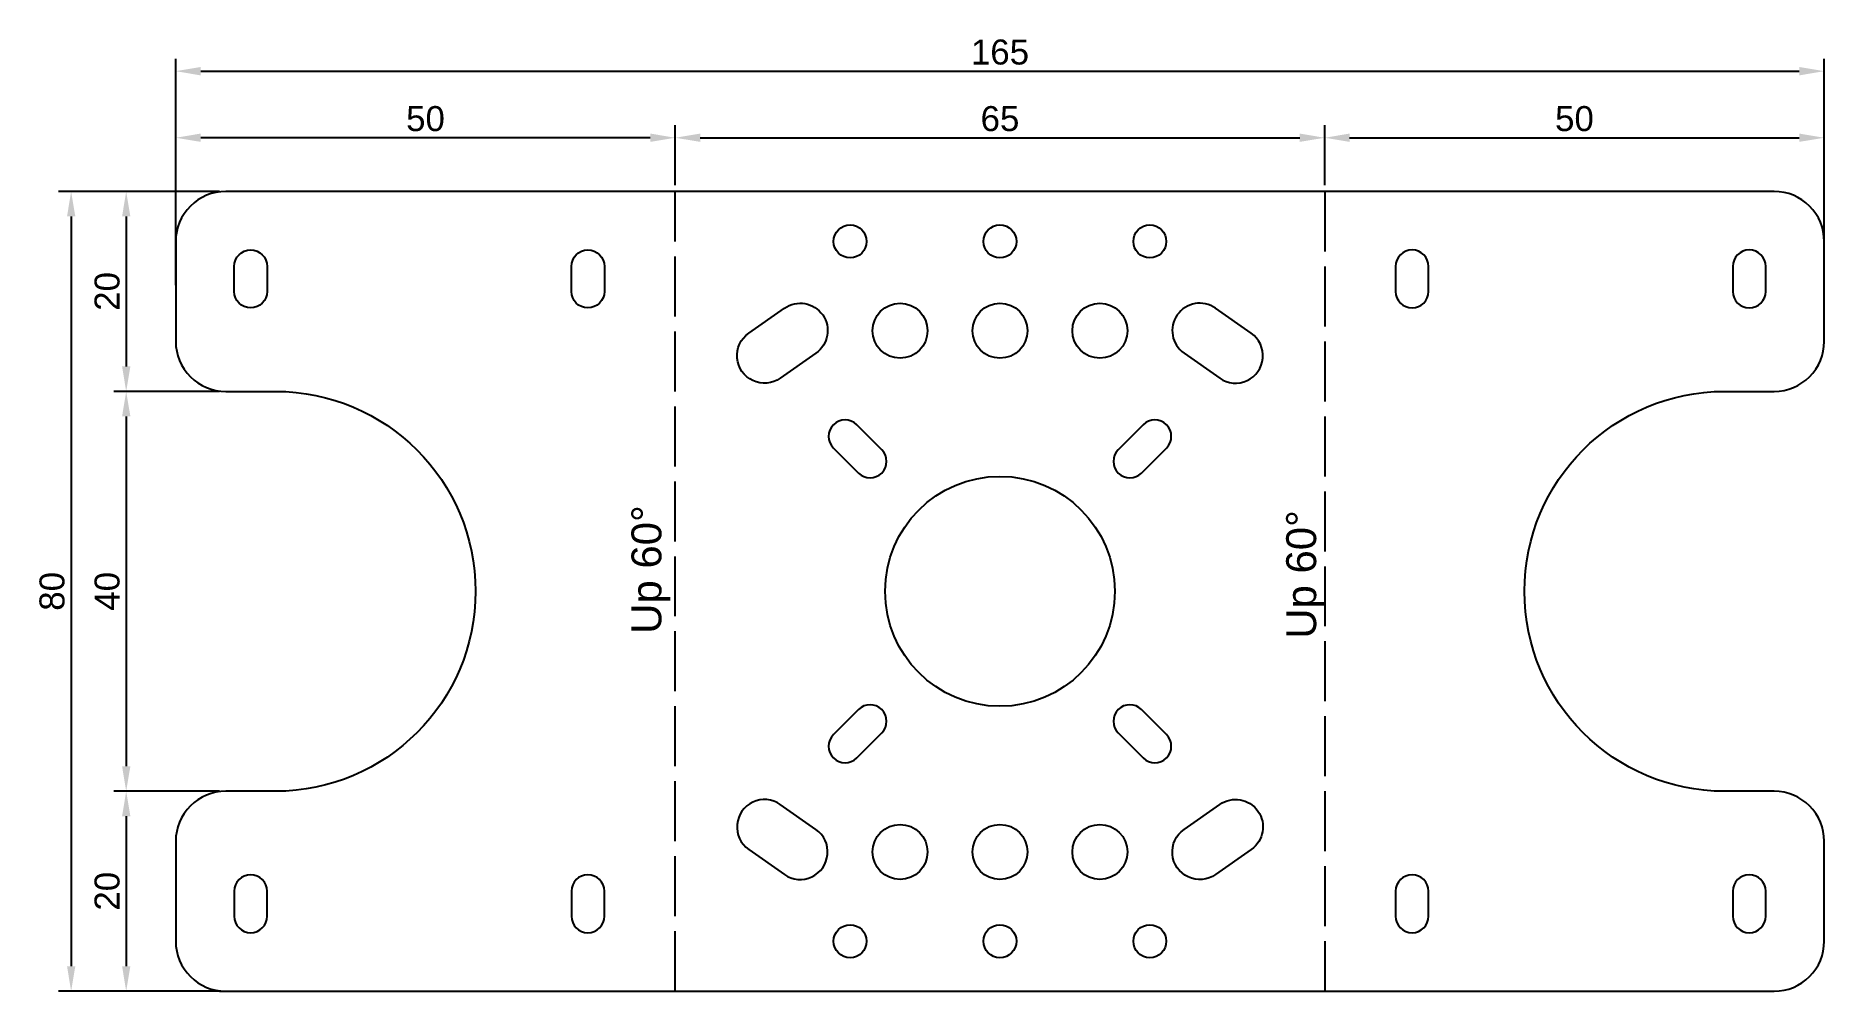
# Model space of a CAD drawing. Header units: millimetres. Extents: x -97 to 83, y -40 to 56.
import ezdxf

# ---------------------------------------------------------------- set-up
doc = ezdxf.new("R2010")
doc.units = ezdxf.units.MM
doc.linetypes.add('ACAD_ISO02W100', pattern=[15, 12, -3])
doc.layers.add('BORDER', color=7, linetype='Continuous')
doc.layers.add('Izmeri', color=1, linetype='Continuous', lineweight=25)
doc.styles.get("Standard").update_dxf_attribs({"font": 'arial.ttf'})
doc.dimstyles.new('ISO-25', dxfattribs={"dimtxt": 2.5, "dimasz": 2.5, "dimexe": 1.25, "dimexo": 0.625, "dimtad": 1, "dimtxsty": 'Standard', "dimcen": 2.5, "dimadec": 0, "dimazin": 0, "dimtfac": 1, "dimtmove": 0, "dimatfit": 3, "dimfxl": 1, "dimarcsym": 0})

# ---------------------------------------------------------------- blocks, each defined once
blk = doc.blocks.new('*D20')
at = {"layer": 'Defpoints', "color": 0}
for p in [(-77.5, 40), (-92.97, -40), (-77.5, -40)]:
    blk.add_point(p, dxfattribs=at)
at = {"layer": 'Izmeri', "color": 0, "lineweight": -2}
for p, q in [((-78.12, 40), (-94.22, 40)), ((-92.97, 37.5), (-92.97, -37.5)), ((-78.12, -40), (-94.22, -40))]:
    blk.add_line(p, q, dxfattribs=at)
at = {"layer": 'Izmeri', "color": 0}
for points in [[(-92.55, 37.5), (-93.38, 37.5), (-92.97, 40)], [(-93.38, -37.5), (-92.55, -37.5), (-92.97, -40)]]:
    blk.add_solid(points, dxfattribs=at)
at = {"layer": 'Izmeri', "color": 0, "insert": (-94.87, 0), "char_height": 2.5, "attachment_point": 5, "rotation": 90}
blk.add_mtext('80', dxfattribs=at)
blk = doc.blocks.new('*D21')
at = {"layer": 'Defpoints', "color": 0}
for p in [(-77.5, 40), (-87.46, 20), (-77.5, 20)]:
    blk.add_point(p, dxfattribs=at)
at = {"layer": 'Izmeri', "color": 0, "lineweight": -2}
for p, q in [((-78.12, 40), (-88.71, 40)), ((-87.46, 37.5), (-87.46, 22.5)), ((-78.12, 20), (-88.71, 20))]:
    blk.add_line(p, q, dxfattribs=at)
at = {"layer": 'Izmeri', "color": 0}
for points in [[(-87.04, 37.5), (-87.87, 37.5), (-87.46, 40)], [(-87.87, 22.5), (-87.04, 22.5), (-87.46, 20)]]:
    blk.add_solid(points, dxfattribs=at)
at = {"layer": 'Izmeri', "color": 0, "insert": (-89.36, 30), "char_height": 2.5, "attachment_point": 5, "rotation": 90}
blk.add_mtext('20', dxfattribs=at)
blk = doc.blocks.new('*D22')
at = {"layer": 'Defpoints', "color": 0}
for p in [(-77.5, 20), (-87.46, -20), (-77.5, -20)]:
    blk.add_point(p, dxfattribs=at)
at = {"layer": 'Izmeri', "color": 0, "lineweight": -2}
for p, q in [((-78.12, 20), (-88.71, 20)), ((-87.46, 17.5), (-87.46, -17.5)), ((-78.12, -20), (-88.71, -20))]:
    blk.add_line(p, q, dxfattribs=at)
at = {"layer": 'Izmeri', "color": 0}
for points in [[(-87.04, 17.5), (-87.87, 17.5), (-87.46, 20)], [(-87.87, -17.5), (-87.04, -17.5), (-87.46, -20)]]:
    blk.add_solid(points, dxfattribs=at)
at = {"layer": 'Izmeri', "color": 0, "insert": (-89.36, 0), "char_height": 2.5, "attachment_point": 5, "rotation": 90}
blk.add_mtext('40', dxfattribs=at)
blk = doc.blocks.new('*D23')
at = {"layer": 'Defpoints', "color": 0}
for p in [(-77.5, -20), (-87.46, -40), (-77.5, -40)]:
    blk.add_point(p, dxfattribs=at)
at = {"layer": 'Izmeri', "color": 0, "lineweight": -2}
for p, q in [((-78.12, -20), (-88.71, -20)), ((-87.46, -22.5), (-87.46, -37.5)), ((-78.12, -40), (-88.71, -40))]:
    blk.add_line(p, q, dxfattribs=at)
at = {"layer": 'Izmeri', "color": 0}
for points in [[(-87.04, -22.5), (-87.87, -22.5), (-87.46, -20)], [(-87.87, -37.5), (-87.04, -37.5), (-87.46, -40)]]:
    blk.add_solid(points, dxfattribs=at)
at = {"layer": 'Izmeri', "color": 0, "insert": (-89.36, -30), "char_height": 2.5, "attachment_point": 5, "rotation": 90}
blk.add_mtext('20', dxfattribs=at)
blk = doc.blocks.new('*D24')
at = {"layer": 'Defpoints', "color": 0}
for p in [(82.5, 52.03), (-82.5, 30), (82.5, 30)]:
    blk.add_point(p, dxfattribs=at)
at = {"layer": 'Izmeri', "color": 0, "lineweight": -2}
for p, q in [((-82.5, 30.62), (-82.5, 53.28)), ((-80, 52.03), (80, 52.03)), ((82.5, 30.62), (82.5, 53.28))]:
    blk.add_line(p, q, dxfattribs=at)
at = {"layer": 'Izmeri', "color": 0}
for points in [[(-80, 52.45), (-80, 51.61), (-82.5, 52.03)], [(80, 51.61), (80, 52.45), (82.5, 52.03)]]:
    blk.add_solid(points, dxfattribs=at)
at = {"layer": 'Izmeri', "color": 0, "insert": (0, 53.93), "char_height": 2.5, "attachment_point": 5}
blk.add_mtext('165', dxfattribs=at)
blk = doc.blocks.new('*D25')
at = {"layer": 'Defpoints', "color": 0}
for p in [(-82.5, 45.37), (-32.5, 40), (-82.5, 30.62)]:
    blk.add_point(p, dxfattribs=at)
at = {"layer": 'Izmeri', "color": 0, "lineweight": -2}
for p, q in [((-82.5, 31.25), (-82.5, 46.62)), ((-32.5, 40.63), (-32.5, 46.62)), ((-35, 45.37), (-80, 45.37))]:
    blk.add_line(p, q, dxfattribs=at)
at = {"layer": 'Izmeri', "color": 0}
for points in [[(-80, 45.79), (-80, 44.96), (-82.5, 45.37)], [(-35, 44.96), (-35, 45.79), (-32.5, 45.37)]]:
    blk.add_solid(points, dxfattribs=at)
at = {"layer": 'Izmeri', "color": 0, "insert": (-57.5, 47.27), "char_height": 2.5, "attachment_point": 5}
blk.add_mtext('50', dxfattribs=at)
blk = doc.blocks.new('*D26')
at = {"layer": 'Defpoints', "color": 0}
for p in [(32.5, 45.37), (-32.5, 40), (32.5, 40)]:
    blk.add_point(p, dxfattribs=at)
at = {"layer": 'Izmeri', "color": 0, "lineweight": -2}
for p, q in [((-32.5, 40.63), (-32.5, 46.62)), ((32.5, 40.63), (32.5, 46.62)), ((-30, 45.37), (30, 45.37))]:
    blk.add_line(p, q, dxfattribs=at)
at = {"layer": 'Izmeri', "color": 0}
for points in [[(-30, 45.79), (-30, 44.96), (-32.5, 45.37)], [(30, 44.96), (30, 45.79), (32.5, 45.37)]]:
    blk.add_solid(points, dxfattribs=at)
at = {"layer": 'Izmeri', "color": 0, "insert": (0, 47.27), "char_height": 2.5, "attachment_point": 5}
blk.add_mtext('65', dxfattribs=at)
blk = doc.blocks.new('*D27')
at = {"layer": 'Defpoints', "color": 0}
for p in [(82.5, 45.37), (32.5, 40), (82.5, 30.63)]:
    blk.add_point(p, dxfattribs=at)
at = {"layer": 'Izmeri', "color": 0, "lineweight": -2}
for p, q in [((32.5, 40.63), (32.5, 46.62)), ((82.5, 31.25), (82.5, 46.62)), ((35, 45.37), (80, 45.37))]:
    blk.add_line(p, q, dxfattribs=at)
at = {"layer": 'Izmeri', "color": 0}
for points in [[(35, 45.79), (35, 44.96), (32.5, 45.37)], [(80, 44.96), (80, 45.79), (82.5, 45.37)]]:
    blk.add_solid(points, dxfattribs=at)
at = {"layer": 'Izmeri', "color": 0, "insert": (57.5, 47.27), "char_height": 2.5, "attachment_point": 5}
blk.add_mtext('50', dxfattribs=at)

msp = doc.modelspace()

# ---------------------------------------------------------------- linework, layer by layer
for points in [[(-73.35, 32.5), (-73.35, 30, -1), (-76.65, 30), (-76.65, 32.5, -1)], [(-39.6, 32.5), (-39.6, 30, -1), (-42.9, 30), (-42.9, 32.5, -1)], [(-73.35, -32.5), (-73.35, -30, 1), (-76.65, -30), (-76.65, -32.5, 1)], [(-39.6, -32.5), (-39.6, -30, 1), (-42.9, -30), (-42.9, -32.5, 1)], [(42.9, -32.5), (42.9, -30, 1), (39.6, -30), (39.6, -32.5, 1)], [(76.65, -32.5), (76.65, -30, 1), (73.35, -30), (73.35, -32.5, 1)]]:
    msp.add_lwpolyline(points, format="xyb", close=True)
for centre, radius in [((-15, 35), 1.65), ((0, 35), 1.65), ((15, 35), 1.65), ((-10, 26.07), 2.75), ((0, 26.07), 2.75), ((10, 26.07), 2.75), ((-10, -26.07), 2.75), ((0, -26.07), 2.75), ((10, -26.07), 2.75), ((-15, -35), 1.65), ((0, -35), 1.65), ((15, -35), 1.65)]:
    msp.add_circle(centre, radius)
at = {"layer": 'BORDER', "linetype": 'ACAD_ISO02W100', "ltscale": 0.5}
msp.add_line((-32.5, -40), (-32.5, 40), dxfattribs=at)
at = {"layer": 'BORDER'}
msp.add_lwpolyline([(-78.125, -40), (77.5, -40, 0.4142136), (82.5, -35), (82.5, -25, 0.4142136), (77.5, -20), (72.5, -20, -1), (72.5, 20), (77.5, 20, 0.4142136), (82.5, 25), (82.5, 35, 0.4142136), (77.5, 40), (-77.5, 40, 0.4142136), (-82.5, 35), (-82.5, 25, 0.4142136), (-77.5, 20), (-72.5, 20, -1), (-72.5, -20), (-77.5, -20, 0.4142136), (-82.5, -25), (-82.5, -35, 0.4142136), (-77.5, -40)], format="xyb", dxfattribs=at)
at = {"layer": 'BORDER', "linetype": 'ACAD_ISO02W100', "ltscale": 0.5}
msp.add_lwpolyline([(32.5, 40), (32.5, -40)], dxfattribs=at)
at = {"layer": 'BORDER'}
for points in [[(39.6, 30, 1), (42.9, 30), (42.9, 32.5, 1), (39.6, 32.5)], [(76.65, 32.5, 1), (73.35, 32.5), (73.35, 30, 1), (76.65, 30)], [(-21.576, 28.323, -1), (-18.421, 23.818), (-21.993, 21.317, -1), (-25.147, 25.823)], [(21.576, 28.323, 1), (18.421, 23.818), (21.993, 21.317, 1), (25.147, 25.823)], [(-14.333, 16.667, 1), (-16.667, 14.333), (-14.167, 11.833, 1), (-11.833, 14.167)], [(14.167, 11.833), (16.667, 14.333, 1), (14.333, 16.667), (11.833, 14.167, 1)], [(-14.167, -11.833), (-16.667, -14.333, 1), (-14.333, -16.667), (-11.833, -14.167, 1)], [(14.333, -16.667, 1), (16.667, -14.333), (14.167, -11.833, 1), (11.833, -14.167)], [(-21.576, -28.323, 1), (-18.421, -23.818), (-21.993, -21.317, 1), (-25.147, -25.823)], [(21.576, -28.323, -1), (18.421, -23.818), (21.993, -21.317, -1), (25.147, -25.823)]]:
    msp.add_lwpolyline(points, format="xyb", close=True, dxfattribs=at)
msp.add_circle((0, 0), 11.5, dxfattribs=at)

# ---------------------------------------------------------------- texts
at = {"layer": 'Izmeri'}
for p in [(-33.889, -4.247), (31.647, -4.74)]:
    msp.add_text('Up 60%%D', height=3, rotation=90, dxfattribs=at).set_placement(p)

# ---------------------------------------------------------------- dimensions: what is measured, and where the dimension line sits
for base, p1, p2, picture, middle in [((82.5, 52.028), (-82.5, 30), (82.5, 30), '*D24', (0, 53.93)), ((-82.5, 45.372), (-32.5, 40), (-82.5, 30.625), '*D25', (-57.5, 47.273)), ((32.5, 45.372), (-32.5, 40), (32.5, 40), '*D26', (0, 47.273)), ((82.5, 45.372), (32.5, 40), (82.5, 30.625), '*D27', (57.5, 47.273))]:
    dim = msp.add_linear_dim(base=base, p1=p1, p2=p2, dimstyle='ISO-25', dxfattribs=at)
    dim.commit()
    dim.dimension.update_dxf_attribs({"geometry": picture, "text_midpoint": middle})
for base, p1, p2, picture, middle in [((-92.967, -40), (-77.5, 40), (-77.5, -40), '*D20', (-94.869, 0)), ((-87.456, 20), (-77.5, 40), (-77.5, 20), '*D21', (-89.357, 30)), ((-87.456, -20), (-77.5, 20), (-77.5, -20), '*D22', (-89.357, 0)), ((-87.456, -40), (-77.5, -20), (-77.5, -40), '*D23', (-89.357, -30))]:
    dim = msp.add_linear_dim(base=base, p1=p1, p2=p2, angle=90, dimstyle='ISO-25', dxfattribs=at)
    dim.commit()
    dim.dimension.update_dxf_attribs({"geometry": picture, "text_midpoint": middle})

doc.saveas('drawing.dxf')
